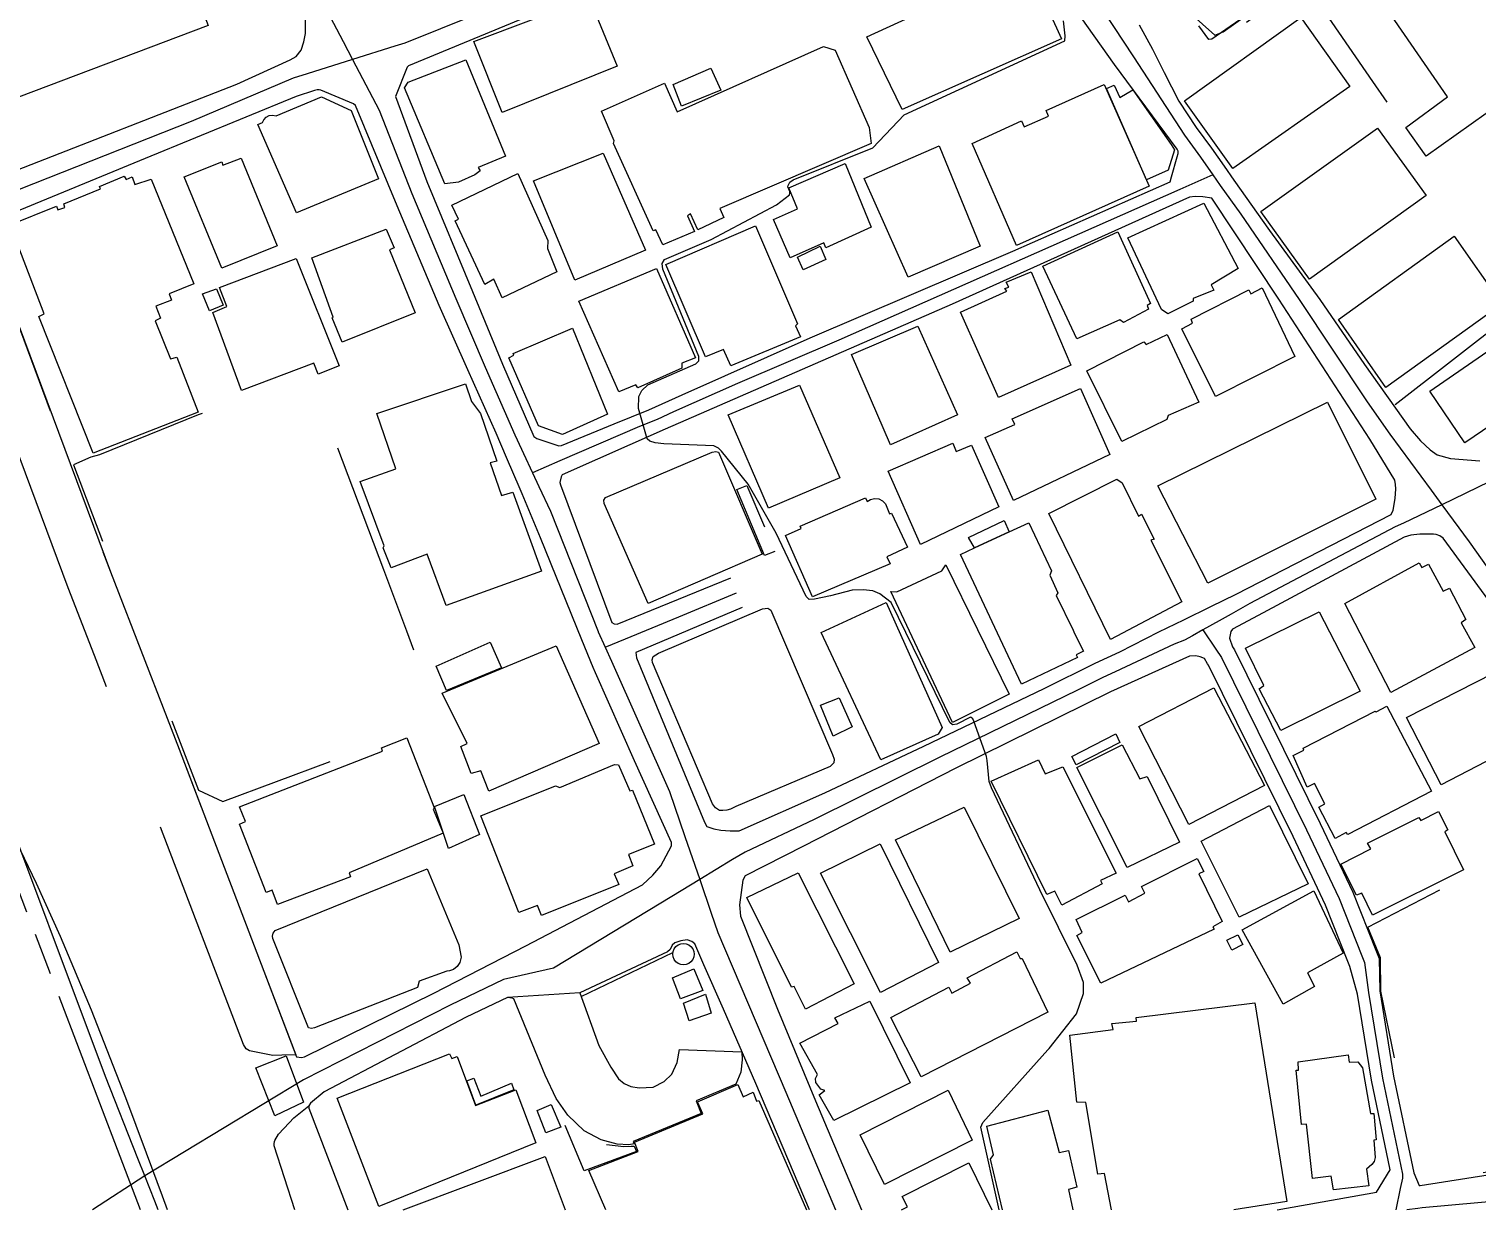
# Model space of a CAD drawing. Header units: millimetres. Extents: x 198785 to 203305, y 542885 to 545889.
# Drawn here: x 202956 to 203148.7, y 542885.3 to 543042.4 of the extents above; entities that cross this region are included whole.
import ezdxf

# ---------------------------------------------------------------- set-up
doc = ezdxf.new("R2010")
doc.units = ezdxf.units.MM
for name, pattern in [('FENCE_25K', [54.3, 28.7, -9.2, -16.4]), ('HIDDEN_BULD_25K', [28.8, 18.4, -10.4]), ('HIDDEN_IN_25K', [56.5, 36.5, -20]), ('HIDDEN_SIGUNGU_25K', [51.2, 30.4, -3.2, 5.6, -3.2, 5.6, -3.2])]:
    doc.linetypes.add(name, pattern=pattern)
for name, color, linetype in [('A0013114', 253, 'Continuous'), ('A0013117', 253, 'Continuous'), ('A0013118', 253, 'Continuous'), ('A0023214', 253, 'Continuous'), ('A0023217', 253, 'Continuous'), ('A0033324', 253, 'Continuous'), ('A0043325', 253, 'Continuous'), ('B0014111', 253, 'Continuous'), ('B0014112', 253, 'Continuous'), ('B0014113', 253, 'Continuous'), ('B0014115', 253, 'Continuous'), ('B0014116', 253, 'Continuous'), ('B0024120', 253, 'Continuous'), ('C0523121', 253, 'Continuous'), ('F0017111', 253, 'Continuous'), ('F0047224', 253, 'Continuous'), ('G0018113', 253, 'Continuous')]:
    doc.layers.add(name, color=color, linetype=linetype)

msp = doc.modelspace()

# ---------------------------------------------------------------- linework, layer by layer
at = {"layer": 'A0013114'}
for points in [[(202950.26, 543016.3), (202950.1, 543016.06), (202949.99, 543015.69), (202949.94, 543015.54), (202950, 543015.28), (202966.85, 542970.15), (202971.42, 542958.37), (202973.86, 542952.08), (202975.99, 542946.58), (202991.61, 542905.66), (202992.26, 542905.58), (202992.68, 542905.68), (203009.89, 542914.13), (203022.13, 542920.42), (203037.63, 542928.56), (203039.03, 542929.82), (203040.08, 542931.06), (203041.5, 542933.73), (203041.5, 542934.18)], [(203046.22, 542936.31), (203047.13, 542935.99), (203048.07, 542935.81), (203049.31, 542935.71), (203050.5, 542935.71), (203061.9, 542940.76), (203075.05, 542947), (203091.09, 542954.67), (203097.87, 542958.04), (203101.17, 542959.54), (203106.36, 542962.18), (203109.66, 542963.78), (203113.27, 542965.54), (203116.64, 542967.18), (203137.23, 542977.81)], [(203141.07, 542975.19), (203139.88, 542975.04), (203138.97, 542974.76), (203120.22, 542964.71), (203116.13, 542962.53), (203115.91, 542962.24), (203115.75, 542961.36)], [(203112.43, 542958.63), (203111.83, 542958.88), (203111.26, 542958.98), (203110.4, 542958.95), (203099.92, 542954.22), (203079.34, 542944.07), (203059.04, 542933.7), (203051.28, 542929.73), (203051, 542929.16), (203050.56, 542925.9), (203050.66, 542924.38), (203055.62, 542912.03), (203060.67, 542899.82), (203066.76, 542885.31)], [(203043.58, 542921.23), (203042.72, 542921.1), (203041.93, 542920.82), (203041.58, 542920.52), (203041.33, 542919.96), (203040.97, 542919.63), (203029.31, 542914.19), (203019.69, 542913.56), (203014.16, 542910.93), (202995.29, 542901.03), (202993.45, 542899.53), (202993.24, 542899.17), (202993.24, 542898.87), (202998.44, 542885.31)], [(203059.88, 542885.31), (203052.73, 542902.12), (203048.4, 542912.03), (203045.81, 542917.91), (203044.6, 542920.7), (203044.21, 542921.03), (203043.58, 542921.23)]]:
    msp.add_lwpolyline(points, dxfattribs=at)
at = {"layer": 'A0013117'}
for points in [[(202953.47, 543023.21), (202983.65, 543035.01), (202990.76, 543038.26), (202991.55, 543038.71), (202992.22, 543039.54), (202992.56, 543040.63), (202992.79, 543041.75), (202992.79, 543043.65), (202991.64, 543046.82), (202987.39, 543058.56), (202985.74, 543063.11), (202983.97, 543068.01), (202979.59, 543079.91), (202977.94, 543084.41), (202976.82, 543087.45), (202972.22, 543100.3), (202971.93, 543101.1), (202970.04, 543106.53), (202968.5, 543110.92), (202965.3, 543119.59), (202958.86, 543136.63), (202953.21, 543152.15)], [(203021.33, 543043.58), (203006.51, 543037.44), (203006.34, 543037.28), (203004.77, 543033.36), (203008.95, 543022.07), (203015.02, 543007.43), (203019.03, 542997.78), (203023.19, 542988.15), (203023.59, 542987.88), (203026.51, 542986.94), (203026.86, 542986.97), (203033.88, 542989.86), (203038.49, 542991.71), (203042.92, 542993.72), (203059.95, 543001.28), (203086.9, 543012.81), (203107.85, 543022.02), (203108.03, 543022.68), (203108.76, 543025.37), (203108.89, 543025.8), (203108.89, 543026.1), (203108.79, 543026.38), (203100.45, 543037.65), (203090.6, 543051.53)], [(203103.73, 543042.91), (203105.5, 543039.67), (203107.04, 543036.55), (203108.99, 543032.76), (203111.32, 543029.27), (203113.33, 543026.49), (203115.02, 543024.13), (203116.34, 543022.27), (203121.07, 543015.56), (203127.75, 543006.37), (203133.71, 542997.75), (203139.76, 542989.18), (203141.14, 542987.6), (203142.44, 542986.39), (203143.39, 542985.74), (203145.16, 542985.25), (203149.05, 542984.91)], [(203041.5, 542934.18), (203036.57, 542945.02), (203031.39, 542956.72), (203031.09, 542957.45), (203029.59, 542961.14), (203024.08, 542974.69), (203021.62, 542980.54), (203021.35, 542981.18), (203019.54, 542985.38), (203018.15, 542988.59), (203014.39, 542997.02), (203010.59, 543005.6), (203004.99, 543018.85), (202999.44, 543032.19), (202999.2, 543032.39), (202994.84, 543034.21), (202994.64, 543034.25), (202994.35, 543034.25), (202993.99, 543034.15), (202991.56, 543033.36), (202971.49, 543025.13), (202953.29, 543017.64), (202950.26, 543016.3)], [(203137.23, 542977.81), (203137.51, 542978.35), (203137.79, 542979.94), (203137.86, 542981.2), (203137.82, 542981.77), (203137.76, 542982.37), (203134.4, 542987.79), (203122.29, 543006.44), (203113.41, 543019.86), (203112.2, 543020.02), (203111.19, 543020.08), (203110.43, 543019.98), (203078.83, 543005.77), (203040.64, 542989.15), (203026.97, 542983.07), (203026.81, 542982.79), (203026.65, 542982.06), (203026.71, 542981.74), (203033.57, 542963.44), (203033.89, 542963.25), (203034.27, 542963.22), (203049.41, 542969.35)], [(203153.04, 542962.53), (203144.19, 542974.64), (203143.73, 542974.94), (203143.25, 542975.12), (203142.89, 542975.19), (203141.07, 542975.19)], [(203050.91, 542965.42), (203036.77, 542959.42), (203036.84, 542958.72), (203045.87, 542936.9), (203046.22, 542936.31)], [(203115.75, 542961.36), (203116.14, 542960.18), (203116.41, 542959.79), (203127.8, 542936.72), (203132.15, 542927.56), (203135.19, 542919.87), (203135.67, 542918.75), (203135.73, 542914.43), (203137.57, 542903.1), (203140.26, 542890.25), (203140.98, 542888.56), (203141.11, 542888.57), (203150.41, 542890.03)], [(203122.09, 542885.31), (203135.3, 542887.69), (203137.11, 542890.67), (203134.62, 542902.56), (203132.76, 542913.99), (203131.77, 542917.7), (203131.49, 542918.37), (203128.53, 542925.85), (203124.2, 542934.98), (203112.95, 542957.76), (203112.83, 542957.93), (203112.43, 542958.63)]]:
    msp.add_lwpolyline(points, dxfattribs=at)
at = {"layer": 'A0013118'}
msp.add_lwpolyline([(203029.31, 542914.19), (203031.82, 542907.2), (203033.42, 542904.32), (203034.46, 542902.76), (203035.22, 542902.13), (203036.07, 542901.75), (203037.21, 542901.54), (203039.04, 542901.66), (203040.54, 542902.38), (203041.56, 542903.35), (203042.27, 542904.93), (203042.55, 542906.64), (203050.84, 542906.32), (203050.9, 542905.28), (203050.73, 542903.64), (203050.08, 542902.03), (203044.76, 542899.82), (203045.45, 542898.16), (203036.39, 542894.4), (203036.51, 542894.11), (203035.82, 542893.97), (203034.25, 542894.06), (203032.15, 542894.64), (203029.86, 542895.85), (203027.7, 542897.92), (203026.15, 542900.12), (203024.69, 542903.25), (203020.52, 542913.39), (203020.32, 542913.46), (203019.69, 542913.56)], dxfattribs=at)
at = {"layer": 'A0023214'}
for points in [[(203150.28, 542982.12), (203143.98, 542979.09), (203138.91, 542976.66), (203137.79, 542976.13), (203118.43, 542965.95), (203115.97, 542964.55), (203114.38, 542963.67), (203112.18, 542962.44), (203110.8, 542961.67), (203109.77, 542961.09), (203108.38, 542960.56), (203100.54, 542956.88), (203098.9, 542956.13), (203095.5, 542954.44), (203077.19, 542945.54), (203060.47, 542937.23), (203051.28, 542932.9), (203049.62, 542931.9), (203045.25, 542929.25)], [(202971.42, 542889.83), (202970.5, 542892.15), (202966.19, 542903.08), (202951.04, 542943.41)], [(203045.25, 542929.25), (203041.53, 542926.99), (203025.78, 542917.45), (203019.15, 542915.94), (203012.03, 542912.53), (202992.53, 542902.61), (202971.42, 542889.83)], [(203045.25, 542929.25), (203046.79, 542924.77), (203047.66, 542922.22), (203056.7, 542900.97), (203063.34, 542885.31)], [(202973.21, 542885.31), (202972.74, 542886.5), (202971.42, 542889.83)]]:
    msp.add_lwpolyline(points, dxfattribs=at)
at = {"layer": 'A0023217'}
for points in [[(203079.42, 543071.08), (203075.26, 543068.72), (203072.68, 543067.26), (203006.02, 543040.47), (203004.67, 543040.05), (202999.05, 543038.29)], [(203079.42, 543071.08), (203082.32, 543067.57), (203082.64, 543067.19), (203092.91, 543053.6), (203096.28, 543048.85), (203102.97, 543038.66), (203109.77, 543028.25), (203111.87, 543025.3), (203113.52, 543022.96)], [(202989.35, 543061.97), (202990.34, 543059.28), (202995.62, 543044.82), (202997.8, 543040.68), (202999.05, 543038.29)], [(202999.05, 543038.29), (202993.01, 543036.39), (202991.16, 543035.81), (202977.57, 543030.07), (202948.94, 543018.73), (202947.17, 543018.02), (202927.55, 543005.23), (202911.16, 542994.67), (202907.76, 542993.03), (202905.8, 542992.54), (202902.63, 542991.75), (202901.39, 542991.44), (202896.73, 542990.23), (202885.68, 542987.75), (202883.84, 542987.46), (202879.88, 542986.83)], [(202999.05, 543038.29), (203000.37, 543035.77), (203002.59, 543031.56), (203006.97, 543020.46), (203012.8, 543006.51), (203016.71, 542997.4), (203020.67, 542988.37), (203020.98, 542987.7), (203021.82, 542985.89), (203023.02, 542983.33)], [(203113.52, 543022.96), (203109.12, 543021.02), (203063.77, 543000.98), (203050.29, 542995.21), (203041.78, 542991.43), (203039.57, 542990.43), (203037.26, 542989.5), (203026.66, 542984.91), (203023.02, 542983.33)], [(203113.52, 543022.96), (203114.51, 543021.56), (203117.24, 543017.71), (203125.02, 543006.4), (203134.06, 542992.77), (203137.08, 542988.49), (203142.56, 542981.02), (203143.98, 542979.09), (203145.49, 542977.03), (203147.61, 542974.15), (203157.11, 542960.77), (203170.48, 542941.7), (203197.86, 542902.61), (203198.61, 542899.12), (203199.56, 542894.68)], [(203023.02, 542983.33), (203023.86, 542981.51), (203025.4, 542978.22), (203031.75, 542962.22), (203031.75, 542962.21), (203032.67, 542960.14)], [(203032.67, 542960.14), (203035.38, 542961.26), (203042.46, 542964.19), (203050.16, 542967.39)], [(203112.18, 542962.44), (203113.93, 542959.87), (203114.68, 542958.78), (203126, 542935.85), (203130.34, 542926.71), (203133.34, 542919.12), (203133.72, 542918.22), (203134.25, 542914.21), (203136.09, 542902.83), (203138.76, 542890.08), (203138.77, 542889.75), (203138.74, 542889.56), (203138.46, 542888.17), (203137.89, 542885.31)], [(203032.67, 542960.14), (203033.5, 542958.29), (203041.22, 542940.96), (203043.27, 542934.98), (203045.25, 542929.25)], [(203199.56, 542894.68), (203196.77, 542894.08), (203190.1, 542892.66), (203157.19, 542887.38), (203153.18, 542886.69), (203152.74, 542886.6), (203141.37, 542885.58), (203140.8, 542885.5), (203139.35, 542885.31)], [(202971.42, 542889.83), (202964.47, 542885.31)]]:
    msp.add_lwpolyline(points, dxfattribs=at)
at = {"layer": 'A0033324', "linetype": 'HIDDEN_IN_25K', "flags": 128}
for points in [[(202989.66, 542905.88), (202988.47, 542905.84), (202985.34, 542906.47), (202984.92, 542906.76), (202984.56, 542907.3), (202970.39, 542944.42), (202964.72, 542959.04), (202961.24, 542968.02), (202946.99, 543006.2), (202945.69, 543010.17), (202945.35, 543011.37), (202945.57, 543012.85), (202947.53, 543014.98), (202950.24, 543015.45), (202950, 543015.28), (202966.85, 542970.15), (202971.42, 542958.37), (202973.86, 542952.08), (202975.99, 542946.58), (202991.51, 542905.93), (202989.66, 542905.88)], [(202991.4, 542885.31), (202988.62, 542893.84), (202988.62, 542894.12), (202988.66, 542894.41), (202988.72, 542894.57), (202989.19, 542895.4), (202990.61, 542896.88), (202991.27, 542897.57), (202993.24, 542899.17), (202993.24, 542898.87), (202998.44, 542885.31)]]:
    msp.add_lwpolyline(points, dxfattribs=at)
at = {"layer": 'A0043325'}
msp.add_lwpolyline([(202992.55, 542899.64), (202988.72, 542897.82), (202986.2, 542904.23), (202990.23, 542905.79), (202992.55, 542899.64)], dxfattribs=at)
at = {"layer": 'B0014111'}
for points in [[(202964.09, 543083.78), (202979.85, 543042.83), (202954.63, 543033.28), (202949.87, 543045.79), (202948.22, 543050.12), (202939.08, 543074.15), (202964.09, 543083.78)], [(203144.13, 543059.1), (203144.55, 543058.51), (203145.13, 543058.95), (203159.86, 543038.19), (203141.92, 543025.43), (203139.2, 543029.24), (203144.76, 543033.34), (203132.91, 543050.53), (203144.13, 543059.1)], [(203034.26, 543037.39), (203018.96, 543031.24), (203015.22, 543040.68), (203030.53, 543046.5), (203034.26, 543037.39)], [(203063.29, 543039.52), (203067.79, 543029.27), (203068.08, 543027.11), (203047.91, 543018.48), (203048.48, 543017.27), (203044.99, 543015.66), (203044.04, 543017.77), (203043.64, 543017.5), (203044.58, 543015.42), (203040.33, 543013.63), (203039.43, 543015.65), (203039.06, 543015.52), (203033.8, 543027.12), (203033.87, 543027.48), (203032.19, 543031.44), (203040.58, 543035.15), (203042.26, 543031.35), (203061.73, 543040.01), (203063.29, 543039.52)], [(203013.17, 543022), (203011.36, 543021.77), (203005.97, 543034.51), (203006.44, 543035.26), (203014.15, 543038.26), (203019.39, 543025.45), (203015.78, 543023.94), (203016.04, 543023.5), (203015.34, 543022.96), (203013.17, 543022)], [(202998.87, 543031.51), (203002.5, 543022.44), (202991.59, 543017.92), (202986.46, 543029.67), (202987.1, 543029.9), (202987.24, 543030.25), (202987.56, 543030.64), (202987.96, 543030.84), (202988.42, 543030.9), (202988.92, 543030.8), (202994.94, 543033.31), (202998.87, 543031.51)], [(203099.06, 543034.96), (203105.05, 543021.44), (203087.41, 543013.54), (203081.52, 543027.14), (203088.07, 543030.12), (203088.43, 543029.34), (203091.66, 543030.78), (203091.36, 543031.52), (203099.06, 543034.96)], [(203100.41, 543034.89), (203101.17, 543033.22), (203102.87, 543034.25), (203107.97, 543027), (203108.41, 543026.3), (203107.6, 543023.58), (203104.68, 543022.29), (203099.37, 543034.45), (203100.41, 543034.89)], [(203038.02, 543012.96), (203028.63, 543008.96), (203023.12, 543022.15), (203032.41, 543025.86), (203038.02, 543012.96)], [(202984.24, 543025.17), (202989.03, 543013.53), (202981.66, 543010.54), (202976.67, 543022.67), (202981.65, 543024.69), (202981.82, 543024.25), (202984.24, 543025.17)], [(203026.26, 543010.06), (203018.97, 543006.6), (203017.86, 543009.09), (203016.66, 543008.37), (203012.71, 543016.83), (203013.17, 543017.08), (203012.26, 543018.93), (203021.05, 543023.14), (203025.06, 543014.24), (203025.01, 543013.17), (203026.26, 543010.06)], [(203007.39, 543004.6), (202997.66, 543000.72), (202996.35, 543003.95), (202996.49, 543004.03), (202993.65, 543011.9), (203003.55, 543015.72), (203004.59, 543013.23), (203004, 543012.97), (203007.39, 543004.6)], [(202991.58, 543011.83), (202997.27, 542997.55), (202994.47, 542996.45), (202993.91, 542997.92), (202984.3, 542994.28), (202980.45, 543004.66), (202982.33, 543005.45), (202981.37, 543007.99), (202991.58, 543011.83)], [(203042.88, 542997.25), (203037, 542994.62), (203036.77, 542995.02), (203034.49, 542994.12), (203029.15, 543006.16), (203039.52, 543010.52), (203044.67, 542998.62), (203042.86, 542997.93), (203042.88, 542997.25)], [(203032.99, 542991.13), (203027, 542988.44), (203023.8, 542989.57), (203019.84, 542998.64), (203020.53, 542998.99), (203020.44, 542999.18), (203028.31, 543002.58), (203032.99, 542991.13)], [(203161.29, 542997), (203147.04, 542987.3), (203142.39, 542994.2), (203156.41, 543003.84), (203161.29, 542997)], [(203135.21, 542979.83), (203112.87, 542968.65), (203106.2, 542981.6), (203128.8, 542992.74), (203135.21, 542979.83)], [(203053.57, 542972.5), (203038.41, 542965.95), (203032.54, 542979.26), (203032.48, 542979.7), (203032.73, 542980.05), (203046.91, 542986.06), (203047.41, 542986.19), (203047.76, 542986.06), (203053.57, 542972.5)], [(203067.32, 542980), (203067.55, 542979.53), (203067.98, 542979.8), (203068.5, 542979.93), (203069.07, 542979.88), (203069.57, 542979.62), (203069.96, 542979.19), (203070.49, 542977.87), (203070.75, 542977.98), (203072.91, 542973.44), (203070.14, 542972.17), (203070.59, 542971.25), (203060.25, 542966.83), (203056.65, 542975.01), (203058.74, 542975.94), (203058.61, 542976.22), (203067.32, 542980)], [(203140.99, 542971.36), (203141.35, 542970.75), (203142.23, 542971.2), (203144.16, 542967.58), (203145, 542968.01), (203147.19, 542963.85), (203146.55, 542963.4), (203148.39, 542960.09), (203137.21, 542954.14), (203131.07, 542965.97), (203140.99, 542971.36)], [(203048.87, 542938.47), (203048.35, 542938.42), (203047.88, 542938.45), (203047.35, 542938.77), (203046.96, 542939.31), (203038.95, 542958.11), (203038.91, 542958.48), (203039.05, 542958.91), (203039.75, 542959.36), (203053.62, 542965.25), (203054.31, 542965.34), (203054.72, 542965.08), (203062.93, 542945.88), (203063.16, 542945.26), (203063.11, 542944.75), (203062.62, 542944.28), (203050.05, 542938.95), (203049.36, 542938.62), (203048.87, 542938.47)], [(203133.11, 542954.3), (203122.55, 542949.08), (203119.7, 542954.59), (203120.33, 542955.07), (203117.87, 542960.02), (203127.68, 542964.86), (203133.11, 542954.3)], [(203018.86, 542957.4), (203011.54, 542954.39), (203010.19, 542957.61), (203017.37, 542960.8), (203018.86, 542957.4)], [(203031.86, 542947.33), (203017.2, 542941.01), (203016.15, 542943.72), (203014.86, 542943.34), (203013.46, 542946.93), (203014.32, 542947.32), (203010.97, 542954.05), (203026.14, 542960.32), (203031.86, 542947.33)], [(202998.8, 542929.59), (202989.09, 542925.91), (202988.36, 542927.82), (202987.57, 542927.54), (202984.02, 542936.6), (202984.82, 542936.96), (202984.02, 542938.91), (203003.03, 542946.3), (203002.92, 542946.78), (203006.27, 542948.1), (203009.96, 542938.71), (203009.8, 542938.61), (203011.11, 542935.43), (202998.62, 542930.16), (202998.8, 542929.59)], [(203101.44, 542947.16), (203103.8, 542942.63), (203104.78, 542942.97), (203109.07, 542934.2), (203102.11, 542930.83), (203095.41, 542944.14), (203101.44, 542947.16)], [(203034.46, 542944.52), (203035.97, 542941.04), (203036.29, 542941.15), (203039.24, 542933.96), (203035.79, 542932.6), (203036.36, 542931.07), (203033.88, 542930), (203034.49, 542928.57), (203024.18, 542924.48), (203023.67, 542925.79), (203021.2, 542924.85), (203016.11, 542937.72), (203026.07, 542941.69), (203026.62, 542941.48), (203033.9, 542944.54), (203034.46, 542944.52)], [(203015.95, 542935.24), (203011.83, 542933.36), (203009.97, 542938.98), (203013.89, 542940.54), (203015.95, 542935.24)], [(202993.98, 542909.53), (202993.58, 542909.43), (202993.21, 542909.52), (202988.45, 542921.4), (202988.42, 542921.73), (202988.49, 542922.13), (202988.78, 542922.49), (203009, 542930.66), (203013.21, 542920.58), (203013.5, 542918.91), (203013.33, 542918.22), (203012.96, 542917.67), (203012.48, 542917.29), (203011.98, 542917.09), (203011.62, 542917.07), (203007.93, 542915.72), (203007.72, 542914.9), (202993.98, 542909.53)], [(203065.81, 542915.37), (203059.34, 542912.03), (203057.84, 542915.05), (203057.46, 542914.93), (203051.52, 542926.86), (203058.34, 542930.16), (203065.81, 542915.37)], [(203100.04, 542885.31), (203099.13, 542890.17), (203098.24, 542890.07), (203096.63, 542899.61), (203095.41, 542899.64), (203094.49, 542908.57), (203100.28, 542909.3), (203100.07, 542910.09), (203103.37, 542910.4), (203103.33, 542910.9), (203119.1, 542912.85)], [(203119.1, 542912.85), (203123.37, 542886.46), (203116.34, 542885.31)], [(203011.97, 542906.08), (203012.26, 542905.47), (203012.98, 542905.73), (203015.42, 542899.22), (203020.78, 542901.3), (203023.43, 542894.26), (203002.54, 542885.79), (202997, 542900.16), (203011.97, 542906.08)], [(203131.52, 542905.96), (203131.66, 542904.97), (203132.82, 542905), (203133.42, 542904.22), (203134.5, 542898.12), (203134.93, 542898.12), (203135.25, 542894.63), (203134.93, 542894.61), (203135.14, 542892.29), (203134.98, 542891.77), (203134.68, 542891.37), (203133.96, 542890.75), (203134.26, 542888.51), (203129.56, 542888), (203129.27, 542889.82), (203126.78, 542889.5), (203126, 542896.74), (203125.34, 542896.7), (203124.63, 542903.9), (203124.92, 542903.91), (203124.87, 542905.01), (203131.52, 542905.96)], [(203085.56, 542885.31), (203083.96, 542892.06), (203084.34, 542892.63), (203083.44, 542896.46), (203091.56, 542898.59)], [(203091.56, 542898.59), (203093.06, 542892.96), (203094.31, 542893.24), (203095.45, 542888.36), (203094.31, 542888.05), (203094.88, 542885.31)], [(203005.81, 542885.31), (203024.69, 542892.43), (203027.34, 542885.31)], [(203072.1, 542885.31), (203072.92, 542885.74), (203072.2, 542887.11), (203081.06, 542891.6), (203084.12, 542885.31)]]:
    msp.add_lwpolyline(points, dxfattribs=at)
at = {"layer": 'B0014112'}
for points in [[(203068.05, 543016), (203062.05, 543013.23), (203061.75, 543013.93), (203057.27, 543011.93), (203055.09, 543017.02), (203058.28, 543018.44), (203057.1, 543021.24), (203064.59, 543024.45), (203068.05, 543016)], [(203078.93, 542987.26), (203079.37, 542986.17), (203081.42, 542987.02), (203085.04, 542978.79), (203074.63, 542973.81), (203070.34, 542983.56), (203078.93, 542987.26)], [(203078.01, 542971.12), (203086.41, 542953.88), (203078.89, 542950.15), (203070.68, 542967.57), (203071.47, 542967.53), (203077.46, 542970.29), (203078.01, 542971.12)], [(203076.97, 542948.6), (203069.33, 542945.18), (203061.42, 542962.11), (203070.07, 542966.08), (203077.53, 542949.47), (203076.97, 542948.6)], [(203120.38, 542941.76), (203110.33, 542936.57), (203103.67, 542949.59), (203113.66, 542954.76), (203120.38, 542941.76)], [(203087.74, 542924.08), (203078.59, 542919.59), (203071.29, 542934.51), (203080.44, 542938.86), (203087.74, 542924.08)], [(203143.56, 542938.28), (203144.8, 542935.84), (203144.37, 542935.61), (203146.88, 542930.54), (203134.77, 542924.53), (203133.33, 542927.46), (203132.64, 542927.17), (203130.57, 542931.28), (203134.56, 542933.32), (203134.12, 542934.08), (203140.92, 542937.51), (203141.19, 542937.11), (203143.56, 542938.28)], [(203077.01, 542918.22), (203069.32, 542914.21), (203061.33, 542930.1), (203069.26, 542934.01), (203077.01, 542918.22)], [(203127.05, 542915.03), (203122.87, 542912.68), (203117.44, 542922.55), (203126.95, 542927.74), (203130.86, 542919.46), (203126.1, 542916.85), (203127.05, 542915.03)], [(203088.16, 542918.73), (203091.57, 542911.61), (203074.72, 542903.03), (203070.68, 542910.92), (203078.41, 542914.95), (203078.81, 542914.15), (203081.26, 542915.47), (203080.83, 542916.16), (203087.44, 542919.64), (203087.89, 542918.75), (203088.16, 542918.73)]]:
    msp.add_lwpolyline(points, dxfattribs=at)
at = {"layer": 'B0014113'}
for points in [[(203093.38, 543041.02), (203072.17, 543031.63), (203067.5, 543041.29), (203088.84, 543051.09), (203093.38, 543041.02)], [(203131.74, 543034.7), (203116.2, 543023.82), (203109.74, 543032.81), (203125.25, 543043.87), (203131.74, 543034.7)], [(203141.93, 543020.19), (203126.4, 543009.1), (203119.9, 543018.08), (203135.43, 543029.16), (203141.93, 543020.19)], [(203082.55, 543013.46), (203072.99, 543009.33), (203067.15, 543022.46), (203077.1, 543026.83), (203082.55, 543013.46)], [(203110.9, 543006.16), (203107.54, 543004.49), (203106.68, 543005.05), (203102.22, 543014.58), (203112.31, 543019.18), (203116.91, 543010.5), (203113.29, 543008.31), (203113.66, 543007.61), (203110.91, 543006.53), (203110.9, 543006.16)], [(203058.65, 543001.42), (203049.4, 542997.56), (203048.4, 542999.75), (203046.03, 542998.74), (203040.74, 543011.02), (203052.66, 543016.19), (203058.26, 543003.16), (203057.99, 543002.87), (203058.65, 543001.42)], [(203104.96, 543005.1), (203101.65, 543003.31), (203101.15, 543003.67), (203095.41, 543001.13), (203090.89, 543010.83), (203100.9, 543015.38), (203105.23, 543005.86), (203104.8, 543005.6), (203104.96, 543005.1)], [(203151.97, 543005.74), (203136.53, 542994.67), (203130.23, 543003.72), (203145.65, 543014.82), (203151.97, 543005.74)], [(203094.64, 542997.67), (203085.01, 542993.33), (203079.94, 543004.7), (203086.11, 543007.5), (203085.85, 543007.86), (203086.39, 543008.03), (203086.03, 543008.67), (203089.34, 543010.05), (203094.64, 542997.67)], [(203120.11, 543007.92), (203124.44, 542998.78), (203113.9, 542993.49), (203109.42, 543002.49), (203110.83, 543003.24), (203110.66, 543003.76), (203118.31, 543007.67), (203118.57, 543007.14), (203120.11, 543007.92)], [(203079.55, 542991.06), (203070.62, 542987.06), (203065.44, 542999.08), (203074.29, 543002.82), (203079.55, 542991.06)], [(203107.45, 543001.71), (203111.66, 542992.72), (203107.6, 542990.94), (203107.39, 542990.44), (203101.41, 542987.5), (203096.77, 542996.89), (203104.35, 543000.75), (203104.67, 543000.38), (203107.45, 543001.71)], [(203063.9, 542982.68), (203054.4, 542978.62), (203049.06, 542991.04), (203058.52, 542995), (203063.9, 542982.68)], [(203099.83, 542985.79), (203086.99, 542979.67), (203083.24, 542988.04), (203087.2, 542989.75), (203086.84, 542990.52), (203095.91, 542994.53), (203099.83, 542985.79)], [(203101.47, 542982.01), (203103.62, 542977.57), (203104.02, 542977.85), (203105.7, 542974.53), (203105.28, 542974.39), (203109.38, 542966.16), (203099.91, 542961.15), (203091.71, 542977.91), (203100.73, 542982.48), (203101.47, 542982.01)], [(203086.42, 542975.48), (203089.05, 542976.68), (203092.06, 542970.31), (203091.85, 542969.71), (203092.89, 542967.39), (203092.66, 542967.02), (203094.94, 542962.39), (203095.11, 542961.96), (203096.3, 542959.6), (203095.32, 542959.12), (203095.52, 542958.77), (203088.05, 542955.24), (203079.93, 542972.49), (203081.82, 542973.35), (203086.42, 542975.48)], [(203153.14, 542957.84), (203153.79, 542956.82), (203154.11, 542957), (203155.85, 542953.76), (203156.58, 542953.99), (203159.09, 542949.14), (203157.16, 542948.21), (203156.98, 542948.62), (203143.89, 542941.86), (203139.27, 542950.82), (203153.14, 542957.84)], [(203136.68, 542952.32), (203142.63, 542941), (203131.47, 542935.26), (203131.26, 542935.5), (203129.78, 542934.72), (203127.62, 542938.88), (203128.44, 542939.31), (203127.04, 542942), (203126.08, 542941.55), (203124.2, 542945.76), (203125.61, 542946.46), (203125.54, 542946.7), (203135.12, 542951.66), (203135.24, 542951.54), (203136.68, 542952.32)], [(203090.32, 542945.16), (203091.23, 542943.29), (203093.58, 542944.22), (203100.65, 542930.11), (203098.58, 542929.13), (203098.8, 542928.66), (203093.43, 542925.86), (203092.5, 542927.72), (203091.43, 542927.28), (203084.03, 542942.35), (203090.32, 542945.16)], [(203126.22, 542928.69), (203117.01, 542924.25), (203111.95, 542934.34), (203121.05, 542939.1), (203126.22, 542928.69)], [(203111.65, 542929.99), (203114.77, 542923.65), (203113.54, 542922.97), (203113.69, 542922.64), (203098.64, 542915.45), (203095.45, 542921.83), (203096.14, 542922.23), (203095.32, 542923.92), (203101.86, 542927.19), (203102.31, 542926.3), (203104.46, 542927.45), (203104.03, 542928.32), (203111.46, 542932.04), (203112.34, 542930.34), (203111.65, 542929.99)], [(203073.27, 542902.23), (203063.08, 542897.22), (203061.16, 542900.63), (203061.92, 542901.21), (203061.36, 542901.36), (203060.71, 542902.26), (203060.67, 542902.81), (203060.91, 542903.32), (203058.56, 542907.48), (203063.66, 542910.13), (203063.22, 542910.84), (203067.88, 542913.08), (203073.27, 542902.23)], [(203081.52, 542894.6), (203069.82, 542888.7), (203066.59, 542895.32), (203078.3, 542901.26), (203081.52, 542894.6)]]:
    msp.add_lwpolyline(points, dxfattribs=at)
at = {"layer": 'B0014115'}
for points in [[(202968.66, 543022.79), (202968.92, 543022.35), (202969.72, 543022.7), (202970.08, 543021.66), (202972.27, 543022.4), (202977.96, 543008.47), (202974.65, 543007.15), (202974.97, 543006.29), (202972.91, 543005.51), (202973.52, 543003.89), (202972.82, 543003.56), (202974.83, 542998.47), (202975.68, 542998.73), (202978.54, 542991.4), (202964.56, 542985.96), (202957.34, 543004.1), (202958.02, 543004.48), (202953.5, 543016.3), (202959.66, 543018.8), (202959.83, 543018.3), (202960.76, 543018.62), (202960.66, 543019.11), (202965.51, 543021.09), (202965.38, 543021.39), (202968.66, 543022.79)], [(203017.39, 542984.65), (203018.88, 542980.3), (203020.38, 542980.77), (203024.21, 542970.25), (203011.52, 542965.71), (203009, 542972.53), (203004.18, 542970.71), (203003.15, 542973.38), (203003.26, 542973.64), (203000.08, 542982.17), (203004.8, 542983.88), (203002.3, 542991.21), (203014.1, 542995.17), (203014.9, 542992.83), (203016.1, 542991.22), (203018.25, 542984.89), (203017.39, 542984.65)], [(203032.74, 542885.31), (203030.49, 542890.57), (203037.06, 542893.08), (203036.56, 542894.32), (203045.67, 542898.1), (203044.97, 542899.69), (203050.33, 542901.98)], [(203050.33, 542901.98), (203051.02, 542900.35), (203052.36, 542900.97), (203052.81, 542899.79), (203053.14, 542899.89), (203059.44, 542885.31)]]:
    msp.add_lwpolyline(points, dxfattribs=at)
at = {"layer": 'B0014116', "linetype": 'HIDDEN_BULD_25K', "flags": 128}
for points in [[(203048.05, 543034.2), (203042.83, 543032.07), (203041.7, 543034.98), (203046.73, 543037.12), (203048.05, 543034.2)], [(203062.04, 543011.7), (203059.01, 543010.32), (203058.25, 543012), (203061.3, 543013.47), (203062.04, 543011.7)], [(202981.83, 543005.63), (202980.04, 543004.89), (202979.09, 543007.13), (202980.94, 543007.81), (202981.83, 543005.63)], [(203055.24, 542972.88), (203053.86, 542972.36), (203050.18, 542981.11), (203051.53, 542981.64), (203055.24, 542972.88)], [(203086.42, 542975.48), (203081.8, 542973.36), (203081.02, 542974.75), (203085.78, 542976.98), (203086.42, 542975.48)], [(203065.55, 542949.55), (203063.01, 542948.33), (203061.33, 542952.44), (203063.81, 542953.42), (203065.55, 542949.55)], [(203101.17, 542947.46), (203095.36, 542944.51), (203094.77, 542945.61), (203100.6, 542948.61), (203101.17, 542947.46)], [(203117.5, 542920.62), (203116.07, 542919.88), (203115.37, 542921.17), (203116.84, 542921.91), (203117.5, 542920.62)], [(203043.45, 542917.95), (203043.08, 542917.91), (203042.72, 542917.95), (203042.37, 542918.1), (203042.08, 542918.32), (203041.85, 542918.62), (203041.71, 542918.96), (203041.66, 542919.33), (203041.71, 542919.7), (203041.85, 542920.04), (203042.08, 542920.34), (203042.37, 542920.57), (203042.72, 542920.71), (203043.08, 542920.76), (203043.45, 542920.71), (203043.8, 542920.57), (203044.09, 542920.34), (203044.32, 542920.04), (203044.46, 542919.7), (203044.51, 542919.33), (203044.46, 542918.96), (203044.32, 542918.62), (203044.09, 542918.32), (203043.8, 542918.1), (203043.45, 542917.95)], [(203045.67, 542914.5), (203042.7, 542913.39), (203041.61, 542916.17), (203044.46, 542917.37), (203045.67, 542914.5)], [(203046.79, 542911.48), (203043.87, 542910.46), (203043.09, 542912.79), (203046.01, 542914.02), (203046.79, 542911.48)], [(203015.22, 542902.84), (203016.14, 542900.44), (203020.21, 542902.19), (203020.54, 542901.28), (203015.47, 542899.27), (203014.25, 542902.48), (203015.22, 542902.84)], [(203026.79, 542896.33), (203024.76, 542895.56), (203023.63, 542898.53), (203025.49, 542899.35), (203026.79, 542896.33)], [(203032.85, 542894.03), (203035.17, 542893.75), (203036.14, 542893.79), (203036.51, 542893.81), (203036.82, 542893.07), (203029.9, 542890.51), (203026.55, 542898.43), (203026.77, 542898.48), (203029.07, 542896.13), (203031.09, 542894.75), (203032.85, 542894.03)]]:
    msp.add_lwpolyline(points, dxfattribs=at)
at = {"layer": 'B0024120', "linetype": 'FENCE_25K', "flags": 128}
for points in [[(203137.8, 542992.4), (203154.96, 543005.79), (203154.96, 543006.13), (203154.81, 543006.58), (203134.8, 543035.37), (203126.44, 543047.61), (203125.77, 543048.38), (203125.57, 543048.4), (203125.35, 543048.52), (203108.79, 543036.49)], [(202978.5, 542991.03), (202965.4, 542985.74), (202964.25, 542985.41), (202961.95, 542984.4), (202966.42, 542972.5), (202978.58, 542941.14), (202981.81, 542939.61), (203010.71, 542950.37), (203009.66, 542953.17), (203006.27, 542962.29), (203003.23, 542970.43), (202993.45, 542996.26), (202978.5, 542991.03)], [(203176.35, 542928.2), (203195.16, 542900.51), (203196.04, 542898.64), (203195.16, 542897.87), (203169.97, 542893.66), (203141.08, 542888.84), (203135.87, 542914.41), (203135.82, 542918.86), (203134.13, 542922.93), (203149.08, 542930.61), (203155.03, 542919.8), (203164.26, 542923.45), (203176.35, 542928.2)], [(203029.49, 542913.71), (203041.69, 542919.57)]]:
    msp.add_lwpolyline(points, dxfattribs=at)
at = {"layer": 'C0523121'}
msp.add_lwpolyline([(202974.44, 542885.31), (202973.76, 542887.14), (202971.64, 542892.88), (202968.91, 542900.24), (202964.32, 542911.9), (202960.19, 542921.67), (202957.02, 542928.73), (202953.31, 542936.4), (202949.93, 542942.99), (202949.62, 542943.59), (202947.21, 542948.58), (202946.25, 542950.57)], dxfattribs=at)
at = {"layer": 'F0017111', "elevation": 30}
for points in [[(203109.26, 543045.57), (203113.79, 543041.55), (203114.91, 543041.96), (203122.25, 543047.26)], [(203085.11, 542885.31), (203082.66, 542896.33), (203082.93, 542896.94), (203091.56, 542906.61), (203091.74, 542906.8), (203095.37, 542911.4), (203096.33, 542914.1), (203096.33, 542915.57), (203095.49, 542917.88), (203090.52, 542927.87), (203084.06, 542941.46), (203083.77, 542942.3), (203083.48, 542945.06), (203083.39, 542945.63), (203081.71, 542950.33), (203081.58, 542950.6), (203081.36, 542950.82), (203081.29, 542950.83), (203079.47, 542949.93), (203078.89, 542949.82), (203078.51, 542950.13), (203070.74, 542966.09), (203069.22, 542967.23), (203068.3, 542967.65), (203066.98, 542967.78), (203065.54, 542967.74), (203062.64, 542966.97), (203060.53, 542966.53), (203059.83, 542966.51), (203059.43, 542966.88), (203055.44, 542975.29), (203051.71, 542981.83), (203048.17, 542986.22), (203047.77, 542986.6), (203047.15, 542986.91), (203040.5, 542987.17), (203039.34, 542987.31), (203038.61, 542987.56), (203038.26, 542987.86), (203037.12, 542991.88), (203037.14, 542993.47), (203037.57, 542994.28), (203038.37, 542995.03), (203044.72, 542997.81), (203045.15, 542998.22), (203045.15, 542998.82), (203040.36, 543010.41), (203040.27, 543011.18), (203040.55, 543011.7), (203046.78, 543014.38), (203055.46, 543018.98), (203057.22, 543020.29), (203057.26, 543020.52), (203057.23, 543020.75), (203056.99, 543021.37), (203057, 543021.56), (203057.26, 543021.97), (203057.68, 543022.3), (203068.29, 543026.53), (203072.47, 543030.95), (203093.83, 543040.78), (203093.86, 543041.46), (203093.67, 543043.45)]]:
    msp.add_lwpolyline(points, dxfattribs=at)
at = {"layer": 'F0047224'}
msp.add_lwpolyline([(203130.15, 543057.04), (203131.65, 543054.87), (203131.71, 543054.57), (203131.69, 543054.26), (203131.45, 543053.51), (203113.37, 543041.01), (203113.01, 543040.97), (203111.67, 543042.75)], dxfattribs=at)
at = {"layer": 'G0018113', "linetype": 'HIDDEN_SIGUNGU_25K', "flags": 128}
msp.add_lwpolyline([(202970.83, 542885.31), (202800.97, 543331.3), (202795.63, 543345.32), (202446.04, 544263.25), (202440.7, 544277.27), (202354.18, 544504.46), (202354.18, 544504.46)], dxfattribs=at)

doc.saveas('drawing.dxf')
